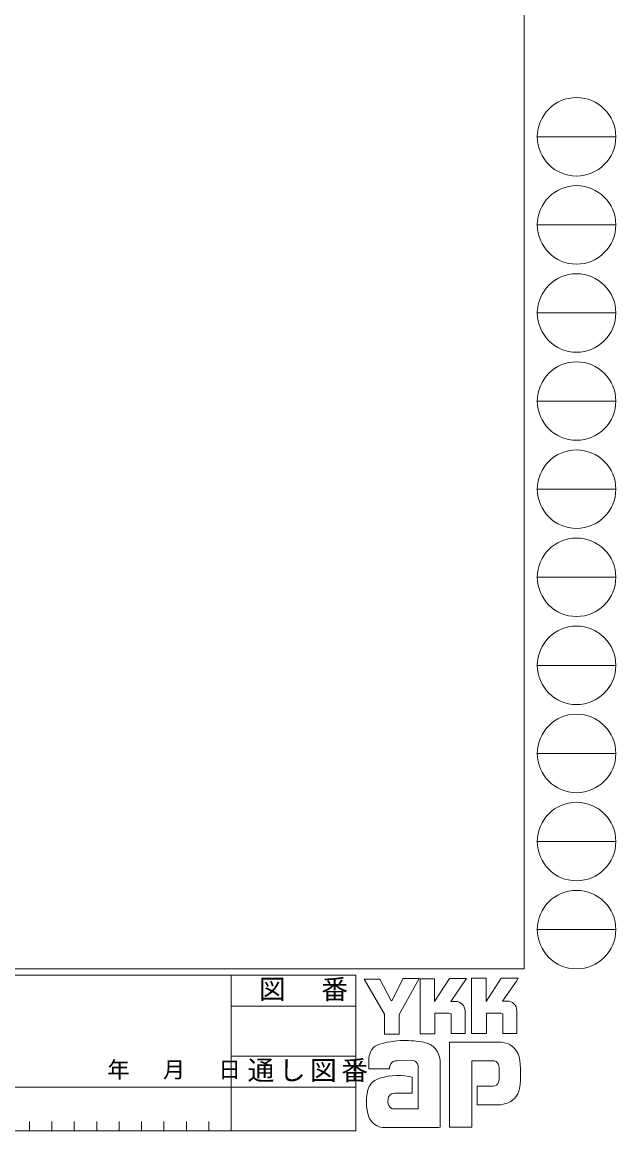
# Model space of a CAD drawing. Units: millimetres, scale not verified. Extents: x -594 to 199, y -420 to 144.
# Drawn here: x 66 to 199.4, y -420 to -170.9 of the extents above; entities that cross this region are included whole.
import ezdxf
from ezdxf.enums import TextEntityAlignment as Align

# ---------------------------------------------------------------- set-up
doc = ezdxf.new("R2010")
doc.units = ezdxf.units.MM
doc.header["$LTSCALE"] = 2
doc.layers.add('0-1_YKK_ZWAK', color=7, linetype='Continuous', lineweight=9)
doc.styles.add('ＭＳ ゴシック', font='')
doc.styles.get('ＭＳ ゴシック').set_extended_font_data('MS Gothic')

msp = doc.modelspace()

# ---------------------------------------------------------------- linework, layer by layer
at = {"layer": '0-1_YKK_ZWAK'}
for p, q in [((178.8, 141.4), (178.8, -383.6)), ((181.776, -196.616), (199.416, -196.616)), ((181.776, -216.412), (199.416, -216.412)), ((181.776, -236.208), (199.416, -236.208)), ((181.776, -256.004), (199.416, -256.004)), ((181.776, -275.8), (199.416, -275.8)), ((181.776, -295.596), (199.416, -295.596)), ((181.776, -315.392), (199.416, -315.392)), ((181.776, -335.188), (199.416, -335.188)), ((181.776, -354.984), (199.416, -354.984)), ((181.776, -374.78), (199.416, -374.78)), ((178.8, -383.6), (-591.2, -383.6)), ((141, -385), (-591.2, -385)), ((113, -385), (113, -420)), ((141, -385), (141, -420)), ((142.837, -385.906), (146.351, -385.906)), ((147.432, -393.799), (142.837, -385.906)), ((151.636, -385.798), (149.081, -390.771)), ((155.46, -398.231), (155.46, -385.825)), ((166.974, -385.717), (170.245, -385.717)), ((166.974, -398.123), (166.974, -385.717)), ((173.678, -385.717), (177.462, -385.717)), ((177.462, -385.717), (177.083, -386.365)), ((177.083, -386.365), (173.961, -390.825)), ((163.379, -390.906), (162.34, -390.906)), ((175.001, -390.825), (173.961, -390.825)), ((113, -392), (141, -392)), ((161.974, -393.582), (158.784, -393.582)), ((165.542, -393.069), (165.542, -398.15)), ((170.38, -393.555), (170.38, -398.123)), ((173.569, -393.555), (170.38, -393.555)), ((174.002, -393.717), (173.569, -393.555)), ((177.164, -393.069), (177.164, -398.096)), ((174.002, -398.096), (174.002, -393.717)), ((170.38, -398.123), (166.974, -398.123)), ((174.002, -398.046), (174.052, -398.096)), ((177.164, -398.096), (174.002, -398.096)), ((173.624, -400.096), (162.028, -400.096)), ((162.028, -400.096), (162.028, -419.206)), ((113, -403.199), (141, -403.199)), ((143.918, -406.07), (143.918, -404.141)), ((148.567, -406.07), (143.918, -406.07)), ((153.946, -404.205), (150.248, -404.275)), ((155.027, -415.071), (155.027, -405.34)), ((159.92, -404.583), (159.92, -419.179)), ((167.055, -404.259), (171.704, -404.259)), ((167.055, -419.206), (167.055, -404.259)), ((173.173, -405.756), (173.191, -408.391)), ((12.2, -410.2), (113, -410.2)), ((141, -410.199), (113, -410.199)), ((168.272, -409.989), (168.272, -414.125)), ((171.813, -409.989), (168.272, -409.989)), ((153.676, -411.53), (149.681, -411.535)), ((149.405, -415.071), (155.027, -415.071)), ((154.595, -415.071), (154.946, -415.071)), ((155.027, -415.07), (155.028, -415.071)), ((168.272, -414.125), (173.596, -414.125)), ((173.596, -414.125), (174.678, -413.882)), ((67.64, -417.9), (67.64, -420)), ((72.68, -417.9), (72.68, -420)), ((77.72, -417.9), (77.72, -420)), ((82.76, -417.9), (82.76, -420)), ((87.8, -417.9), (87.8, -420)), ((92.84, -417.9), (92.84, -420)), ((97.88, -417.9), (97.88, -420)), ((102.92, -417.9), (102.92, -420)), ((107.96, -417.9), (107.96, -420)), ((-591.2, -420), (141, -420)), ((148.567, -419.26), (147.08, -419.26)), ((159.595, -419.233), (148.567, -419.26)), ((159.92, -419.179), (159.595, -419.233))]:
    msp.add_line(p, q, dxfattribs=at)
for points in [[(146.351, -385.906), (148.864, -390.609), (149.081, -390.771)], [(151.636, -385.798), (155.262, -385.798), (150.729, -393.826)], [(155.46, -385.825), (158.676, -385.825), (158.676, -390.923), (162.055, -385.771)], [(162.055, -385.771), (165.88, -385.771), (162.34, -390.906)], [(170.245, -385.717), (170.245, -390.908), (173.678, -385.717)], [(158.784, -393.582), (158.784, -398.231), (155.46, -398.231)], [(165.542, -398.15), (162.406, -398.15), (162.406, -393.744), (161.974, -393.582)], [(150.729, -393.826), (150.729, -398.258), (147.432, -398.258), (147.432, -393.799)], [(152.973, -407.773), (153.676, -407.935), (153.676, -411.53)], [(162.028, -419.206), (166.271, -419.206), (167.055, -419.206)]]:
    msp.add_lwpolyline(points, dxfattribs=at)
for centre in [(190.596, -196.616), (190.596, -216.412), (190.596, -236.208), (190.596, -256.004), (190.596, -275.8), (190.596, -295.596), (190.596, -315.392), (190.596, -335.188), (190.596, -354.984), (190.596, -374.78)]:
    msp.add_circle(centre, 8.82, dxfattribs=at)
for centre, radius, start, end in [((163.379, -393.069), 2.163, 0.00165, 89.99603), ((175, -392.988), 2.163, 0.00165, 89.99603), ((146.606, -403.055), 2.444, 109.02126, 161.51263), ((151.722, -417.401), 17.68, 89.89165, 109.30847), ((152.241, -420.463), 20.748, 78.78009, 91.46938), ((155.53, -404.496), 4.449, 40.66422, 80.31693), ((173.472, -404.44), 4.341, 14.44571, 87.08746), ((148.959, -404.166), 5.037, 158.41083, 179.71774), ((155.309, -404.485), 4.612, 358.78058, 38.76563), ((157.166, -407.187), 20.86, 350.99026, 10.67624), ((150.675, -406.007), 2.109, 138.46381, 181.71359), ((150.115, -405.971), 1.701, 85.50551, 126.78038), ((153.456, -405.754), 1.625, 14.75519, 72.44994), ((171.865, -405.479), 1.229, 16.43123, 96.91661), ((169.531, -406.208), 3.673, 4.93422, 17.03551), ((150.52, -420.854), 13.309, 79.38097, 112.05824), ((169.51, -408.041), 3.697, 343.6902, 354.75362), ((147.427, -411.927), 3.908, 121.8271, 169.08475), ((171.814, -408.684), 1.306, 269.95467, 342.90144), ((173.535, -409.745), 4.291, 285.4429, 349.90448), ((154.449, -413.395), 11.082, 168.76372, 199.80078), ((150.582, -413.328), 2.369, 171.08202, 216.71922), ((149.69, -412.979), 1.445, 90.33952, 178.03638), ((149.65, -413.565), 1.526, 230.97279, 260.7549), ((147.44, -415.443), 3.823, 207.31435, 263.59464)]:
    msp.add_arc(centre, radius, start, end, dxfattribs=at)

# ---------------------------------------------------------------- texts
at = {"layer": '0-1_YKK_ZWAK', "color": 4, "style": 'ＭＳ ゴシック'}
msp.add_text('年   月   日', height=3.666, dxfattribs=at).set_placement((85.176, -409.169), align=Align.BOTTOM_LEFT)
at = {"layer": '0-1_YKK_ZWAK', "char_height": 4.399, "attachment_point": 7, "style": 'ＭＳ ゴシック'}
for s, insert in [('\\T1.17;図\u3000番', (119.198, -390.862)), ('\\T1.17;通し図番', (116.679, -409.085))]:
    msp.add_mtext(s, dxfattribs=dict(at, insert=insert))

doc.saveas('drawing.dxf')
